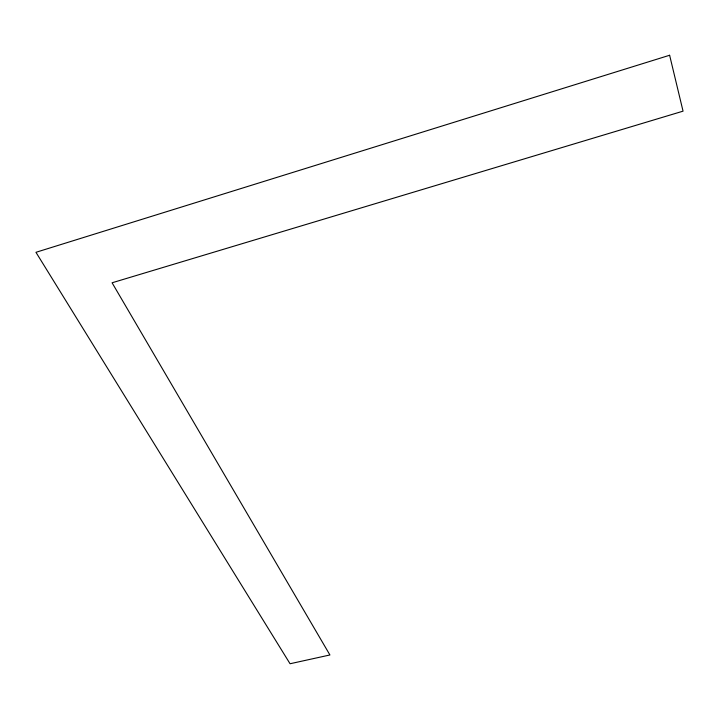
<?xml version="1.0" encoding="UTF-8"?>
<svg xmlns="http://www.w3.org/2000/svg" width="719" height="719" viewBox="0 0 719 719"><rect width="100%" height="100%" fill="white"/><g stroke="black" fill="none" stroke-linecap="round" stroke-linejoin="round"><path stroke-width="1.08" d="M669.623 55.255L35.95 252.306L290.054 663.745L329.922 654.973L112.083 282.783L683.05 111.157L669.623 55.255"/></g></svg>
